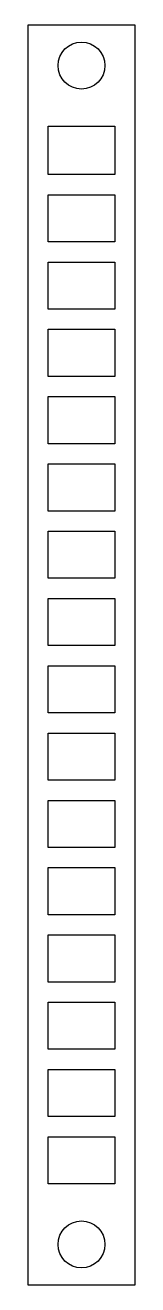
# Model space of a CAD drawing. Header units: millimetres. Extents: x -1.5 to 6.5, y -86.1 to 7.5.
import ezdxf

# ---------------------------------------------------------------- set-up
doc = ezdxf.new("R2010")
doc.units = ezdxf.units.MM
doc.layers.get('0').update_dxf_attribs({"linetype": 'CONTINUOUS'})

msp = doc.modelspace()

# ---------------------------------------------------------------- linework, layer by layer
for points in [[(-1.5, 7.5), (-1.5, -86.1), (6.5, -86.1), (6.5, 7.5)], [(0, -3.6), (0, 0), (5, 0), (5, -3.6)], [(5, -8.6), (0, -8.6), (0, -5.1), (5, -5.1)], [(5, -10.1), (5, -13.6), (0, -13.6), (0, -10.1)], [(5, -15.1), (5, -18.6), (0, -18.6), (0, -15.1)], [(5, -23.6), (0, -23.6), (0, -20.1), (5, -20.1)], [(5, -25.1), (5, -28.6), (0, -28.6), (0, -25.1)], [(5, -30.1), (5, -33.6), (0, -33.6), (0, -30.1)], [(5, -38.6), (0, -38.6), (0, -35.1), (5, -35.1)], [(5, -40.1), (5, -43.6), (0, -43.6), (0, -40.1)], [(5, -48.6), (0, -48.6), (0, -45.1), (5, -45.1)], [(5, -50.1), (5, -53.6), (0, -53.6), (0, -50.1)], [(5, -55.1), (5, -58.6), (0, -58.6), (0, -55.1)], [(5, -63.6), (0, -63.6), (0, -60.1), (5, -60.1)], [(5, -65.1), (5, -68.6), (0, -68.6), (0, -65.1)], [(5, -70.1), (5, -73.6), (0, -73.6), (0, -70.1)], [(5, -75.1), (5, -78.6), (0, -78.6), (0, -75.1)]]:
    msp.add_lwpolyline(points, close=True)
for centre in [(2.5, 4.5), (2.5, -83.1)]:
    msp.add_circle(centre, 1.75)

doc.saveas('drawing.dxf')
